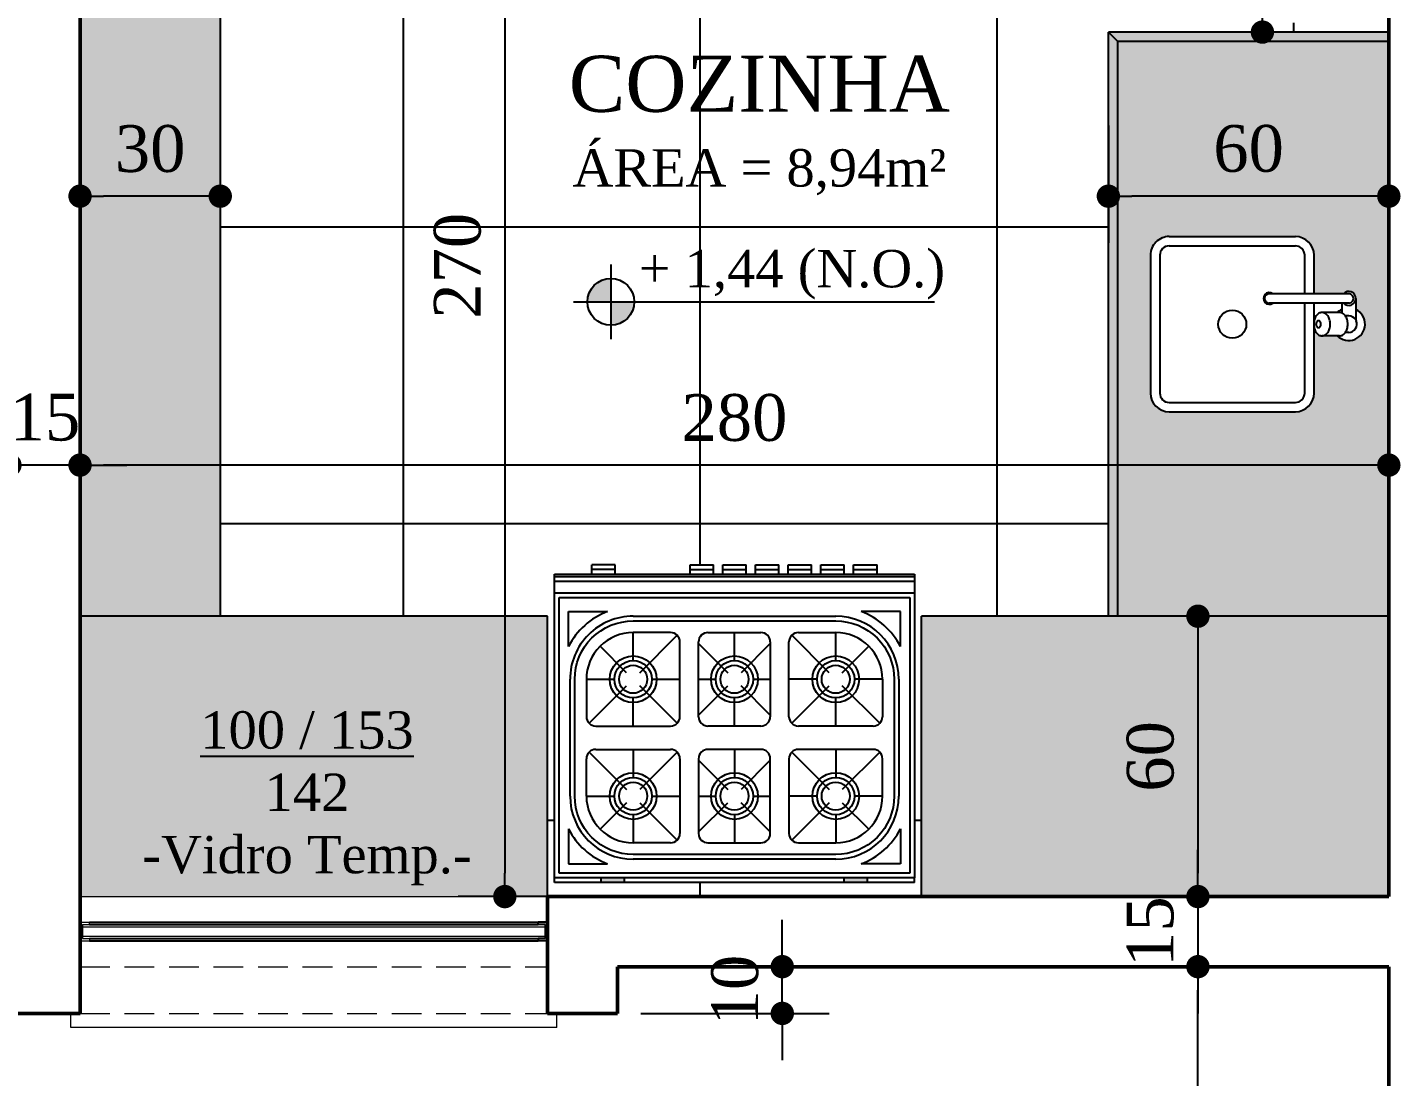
# Model space of a CAD drawing. Header units: millimetres. Extents: x 81693 to 98868, y 6565 to 11437.
# Drawn here: x 82137.5 to 82431.3, y 7737.2 to 7961.7 of the extents above; entities that cross this region are included whole.
import ezdxf

# ---------------------------------------------------------------- set-up
doc = ezdxf.new("R2010")
doc.units = ezdxf.units.MM
doc.linetypes.add('HIDDEN', pattern=[9.525, 6.35, -3.175])
for name, color, linetype, lineweight in [('Cotas', 12, 'Continuous', 5), ('Hachura', 1, 'Continuous', 9), ('Nível Fachada', 7, 'Continuous', 70), ('Parede Baixa', 5, 'Continuous', 50), ('Portas - Janelas', 2, 'Continuous', 20), ('Projeção Janela', 15, 'HIDDEN', 9)]:
    doc.layers.add(name, color=color, linetype=linetype, lineweight=lineweight)
for name, color, linetype in [('COZ', 3, 'Continuous'), ('COZINHA', 2, 'Continuous'), ('Hachuria - Moveis', 1, 'Continuous'), ('PAREDES', 5, 'Continuous'), ('Piso', 55, 'Continuous'), ('PN010', 1, 'Continuous'), ('Portas-Cotas', 2, 'Continuous'), ('Texto', 2, 'Continuous')]:
    doc.layers.add(name, color=color, linetype=linetype)
doc.styles.add('Valéria', font='romantic.ttf', dxfattribs={"height": 10})
doc.dimstyles.new('Cota - 50', dxfattribs={"dimtxt": 10, "dimasz": 5, "dimexe": 10, "dimexo": 20, "dimgap": 5, "dimtad": 1, "dimtxsty": 'Valéria', "dimblk": 'DOT', "dimcen": 0, "dimclrd": 12, "dimclre": 12, "dimclrt": 2, "dimazin": 2, "dimtfac": 1, "dimtix": 1, "dimtmove": 0, "dimatfit": 3, "dimldrblk": 'DOT', "dimfxl": 1, "dimarcsym": 0})

# ---------------------------------------------------------------- blocks, each defined once
blk = doc.blocks.new('6-PL')
at = {"layer": 'COZINHA'}
h = blk.add_hatch(color=1, dxfattribs=at)
h.dxf.hatch_style = 1
h.paths.add_polyline_path([(-69, -3), (-69, -4), (-64, -4), (-64, -3)])
h.paths.add_polyline_path([(-17, -3), (-17, -4), (-12, -4), (-12, -3)])
at = {"layer": 'COZINHA', "color": 15}
for p, q in [((-79, -3), (-69, -3)), ((-79, -3), (-79, -4)), ((-64, -3), (-17, -3)), ((-12, -3), (-2, -3)), ((-2, -3), (-2, -4)), ((-76, -7), (-67.64, -7)), ((-76, -14.51), (-76, -7)), ((-5, -7), (-13.36, -7)), ((-5, -14.51), (-5, -7)), ((-76, -53.49), (-76, -61)), ((-5, -53.49), (-5, -61)), ((-76, -61), (-67.64, -61)), ((-5, -61), (-13.36, -61)), ((-2, -67.5), (-79, -67.5)), ((-2, -68.5), (-79, -68.5))]:
    blk.add_line(p, q, dxfattribs=at)
at = {"layer": 'COZINHA', "color": 1}
for p, q in [((-79, -4), (-2, -4)), ((-78, -5), (-3, -5)), ((-78, -64), (-78, -5)), ((-69, -3), (-64, -3)), ((-69, -3), (-69, -4)), ((-64, -3), (-64, -4)), ((-17, -3), (-12, -3)), ((-17, -3), (-17, -4)), ((-12, -3), (-12, -4)), ((-3, -5), (-3, -64)), ((-62.17, -8), (-18.83, -8)), ((-62.17, -17.5), (-62.17, -11.5)), ((-54.17, -11.5), (-62.17, -11.5)), ((-34.83, -11.5), (-46.17, -11.5)), ((-40.5, -17.5), (-40.5, -11.5)), ((-26.83, -11.5), (-18.83, -11.5)), ((-18.83, -17.5), (-18.83, -11.5)), ((-63.58, -20.09), (-69.24, -14.43)), ((-60.75, -20.09), (-52.75, -12.09)), ((-52.17, -29.5), (-52.17, -13.5)), ((-48.17, -13.5), (-48.17, -29.5)), ((-48.17, -13.83), (-41.91, -20.09)), ((-32.83, -13.83), (-39.09, -20.09)), ((-32.83, -29.5), (-32.83, -13.5)), ((-28.83, -29.5), (-28.83, -13.5)), ((-20.25, -20.09), (-28.25, -12.09)), ((-17.42, -20.09), (-11.76, -14.43)), ((-75.67, -46.5), (-75.67, -21.5)), ((-72.17, -21.5), (-72.17, -29.5)), ((-72.17, -21.5), (-66.17, -21.5)), ((-71.58, -30.91), (-63.58, -22.91)), ((-52.75, -30.91), (-60.75, -22.91)), ((-58.17, -21.5), (-52.17, -21.5)), ((-44.5, -21.5), (-48.17, -21.5)), ((-48.17, -29.17), (-41.91, -22.91)), ((-32.83, -29.17), (-39.09, -22.91)), ((-32.83, -21.5), (-36.5, -21.5)), ((-22.83, -21.5), (-28.83, -21.5)), ((-28.25, -30.91), (-20.25, -22.91)), ((-9.42, -30.91), (-17.42, -22.91)), ((-8.83, -21.5), (-14.83, -21.5)), ((-8.83, -21.5), (-8.83, -29.5)), ((-5.33, -21.5), (-5.33, -46.5)), ((-62.17, -31.5), (-62.17, -25.5)), ((-40.5, -31.5), (-40.5, -25.5)), ((-18.83, -31.5), (-18.83, -25.5)), ((-70.17, -31.5), (-54.17, -31.5)), ((-46.17, -31.5), (-34.83, -31.5)), ((-10.83, -31.5), (-26.83, -31.5)), ((-71.58, -37.09), (-63.58, -45.09)), ((-70.17, -36.5), (-54.17, -36.5)), ((-62.17, -36.5), (-62.17, -42.5)), ((-52.75, -37.09), (-60.75, -45.09)), ((-46.17, -36.5), (-34.83, -36.5)), ((-40.5, -36.5), (-40.5, -42.5)), ((-28.25, -37.09), (-20.25, -45.09)), ((-10.83, -36.5), (-26.83, -36.5)), ((-18.83, -36.5), (-18.83, -42.5)), ((-9.42, -37.09), (-17.42, -45.09)), ((-72.17, -46.5), (-72.17, -38.5)), ((-52.17, -38.5), (-52.17, -54.5)), ((-48.17, -54.5), (-48.17, -38.5)), ((-48.17, -38.83), (-41.91, -45.09)), ((-32.83, -38.83), (-39.09, -45.09)), ((-32.83, -38.5), (-32.83, -54.5)), ((-28.83, -38.5), (-28.83, -54.5)), ((-8.83, -46.5), (-8.83, -38.5)), ((-72.17, -46.5), (-66.17, -46.5)), ((-58.17, -46.5), (-52.17, -46.5)), ((-44.5, -46.5), (-48.17, -46.5)), ((-32.83, -46.5), (-36.5, -46.5)), ((-22.83, -46.5), (-28.83, -46.5)), ((-8.83, -46.5), (-14.83, -46.5)), ((-63.58, -47.91), (-69.24, -53.57)), ((-60.75, -47.91), (-52.75, -55.91)), ((-48.17, -54.17), (-41.91, -47.91)), ((-32.83, -54.17), (-39.09, -47.91)), ((-20.25, -47.91), (-28.25, -55.91)), ((-17.42, -47.91), (-11.76, -53.57)), ((-62.17, -50.5), (-62.17, -56.5)), ((-40.5, -50.5), (-40.5, -56.5)), ((-18.83, -50.5), (-18.83, -56.5)), ((-54.17, -56.5), (-62.17, -56.5)), ((-34.83, -56.5), (-46.17, -56.5)), ((-26.83, -56.5), (-18.83, -56.5)), ((-18.83, -60), (-62.17, -60)), ((-3, -64), (-78, -64)), ((-66, -70), (-71, -70)), ((-59, -70), (-64, -70)), ((-52, -70), (-57, -70)), ((-45, -70), (-50, -70)), ((-38, -70), (-43, -70)), ((-31, -70), (-36, -70)), ((-15, -70), (-10, -70))]:
    blk.add_line(p, q, dxfattribs=at)
at = {"layer": 'COZINHA', "color": 2}
for p, q in [((-79, -69), (-79, -4)), ((-2, -4), (-2, -69)), ((-2, -65), (-79, -65)), ((-2, -69), (-79, -69)), ((-71, -69), (-71, -71)), ((-66, -69), (-66, -71)), ((-64, -69), (-64, -71)), ((-64, -69), (-64, -71)), ((-59, -69), (-59, -71)), ((-57, -69), (-57, -71)), ((-52, -69), (-52, -71)), ((-50, -69), (-50, -71)), ((-45, -69), (-45, -71)), ((-43, -69), (-43, -71)), ((-38, -69), (-38, -71)), ((-36, -69), (-36, -71)), ((-31, -69), (-31, -71)), ((-15, -69), (-15, -71)), ((-10, -69), (-10, -71)), ((-66, -71), (-71, -71)), ((-59, -71), (-64, -71)), ((-52, -71), (-57, -71)), ((-45, -71), (-50, -71)), ((-38, -71), (-43, -71)), ((-31, -71), (-36, -71)), ((-15, -71), (-10, -71))]:
    blk.add_line(p, q, dxfattribs=at)
at = {"layer": 'COZINHA', "color": 15}
blk.add_lwpolyline([(-62.17, -59, -0.414214), (-74.67, -46.5), (-74.67, -21.5, -0.414214), (-62.17, -9), (-18.83, -9, -0.414214), (-6.33, -21.5), (-6.33, -46.5, -0.414214), (-18.83, -59)], format="xyb", close=True, dxfattribs=at)
for centre in [(-62.17, -21.5), (-40.5, -21.5), (-18.83, -21.5), (-62.17, -46.5), (-40.5, -46.5), (-18.83, -46.5)]:
    blk.add_circle(centre, 5, dxfattribs=at)
at = {"layer": 'COZINHA', "color": 1}
for centre, radius in [((-62.17, -21.5), 4), ((-40.5, -21.5), 4), ((-18.83, -21.5), 4), ((-62.17, -21.5), 3), ((-40.5, -21.5), 3), ((-18.83, -21.5), 3), ((-62.17, -46.5), 4), ((-62.17, -46.5), 3), ((-40.5, -46.5), 4), ((-40.5, -46.5), 3), ((-18.83, -46.5), 4), ((-18.83, -46.5), 3)]:
    blk.add_circle(centre, radius, dxfattribs=at)
at = {"layer": 'COZINHA', "color": 15}
for centre, start, end in [((-62.17, -21.5), 110.6935, 153.1857), ((-18.83, -21.5), 26.8143, 69.3065), ((-62.17, -46.5), 206.8143, 249.3065), ((-18.83, -46.5), 290.6935, 333.1857)]:
    blk.add_arc(centre, 15.5, start, end, dxfattribs=at)
at = {"layer": 'COZINHA', "color": 1}
for centre, radius, start, end in [((-62.17, -21.5), 13.5, 90, 180), ((-18.83, -21.5), 13.5, 0, 90), ((-62.17, -21.5), 10, 90, 180), ((-54.17, -13.5), 2, 0, 90), ((-46.17, -13.5), 2, 90, 180), ((-34.83, -13.5), 2, 0, 90), ((-26.83, -13.5), 2, 90, 180), ((-18.83, -21.5), 10, 0, 90), ((-70.17, -29.5), 2, 180, 270), ((-54.17, -29.5), 2, 270, 0), ((-46.17, -29.5), 2, 180, 270), ((-34.83, -29.5), 2, 270, 0), ((-26.83, -29.5), 2, 180, 270), ((-10.83, -29.5), 2, 270, 0), ((-70.17, -38.5), 2, 90, 180), ((-54.17, -38.5), 2, 0, 90), ((-46.17, -38.5), 2, 90, 180), ((-34.83, -38.5), 2, 0, 90), ((-26.83, -38.5), 2, 90, 180), ((-10.83, -38.5), 2, 0, 90), ((-62.17, -46.5), 13.5, 180, 270), ((-62.17, -46.5), 10, 180, 270), ((-18.83, -46.5), 13.5, 270, 0), ((-18.83, -46.5), 10, 270, 0), ((-54.17, -54.5), 2, 270, 0), ((-46.17, -54.5), 2, 180, 270), ((-34.83, -54.5), 2, 270, 0), ((-26.83, -54.5), 2, 180, 270)]:
    blk.add_arc(centre, radius, start, end, dxfattribs=at)
blk = doc.blocks.new('Fogão 6 Planta 04')
at = {"layer": 'PAREDES', "xscale": -1}
blk.add_blockref('6-PL', (340.76, 314.37), dxfattribs=at)
blk = doc.blocks.new('Pia Bancada Planta 01')
at = {"layer": 'COZ', "color": 2}
for p, q in [((0.435, 0.1875), (0.165, 0.1875)), ((0.125, 0.1475), (0.125, 0.0074)), ((0.145, 0.1475), (0.145, -0.045)), ((0.435, 0.1675), (0.165, 0.1675)), ((0.455, -0.1475), (0.455, 0.1475)), ((0.475, -0.1475), (0.475, 0.1475)), ((0.0509, 0.0175), (0.0579, 0.0175)), ((0.0705, 0.025), (0.1081, 0.025)), ((0.0359, -0.055), (0.0359, -0.0115)), ((0.0509, -0.0175), (0.0579, -0.0175)), ((0.0659, -0.045), (0.0659, -0.0241)), ((0.0705, -0.025), (0.1081, -0.025)), ((0.125, -0.0074), (0.125, -0.045)), ((0.0509, -0.045), (0.2209, -0.045)), ((0.0509, -0.065), (0.2209, -0.065)), ((0.125, -0.065), (0.125, -0.1475)), ((0.145, -0.065), (0.145, -0.1475)), ((0.435, -0.1675), (0.165, -0.1675)), ((0.435, -0.1875), (0.165, -0.1875))]:
    blk.add_line(p, q, dxfattribs=at)
blk.add_lwpolyline([(0.0705, 0.025, 0.133256), (0.0641, 0.0233, 0.106756), (0.058, 0.0177, 0.082828), (0.0543, 0.0099, 0.071352), (0.0528, 0, 0.071352), (0.0543, -0.0099, 0.082828), (0.058, -0.0177, 0.106756), (0.0641, -0.0233, 0.133256), (0.0705, -0.025, 0.133256)], format="xyb", dxfattribs=at)
for points in [[(0.1081, -0.025, 0.133256), (0.1145, -0.0233, 0.106756), (0.1206, -0.0177, 0.082828), (0.1244, -0.0099, 0.071352), (0.1258, 0, 0.071352), (0.1244, 0.0099, 0.082828), (0.1206, 0.0177, 0.106756), (0.1145, 0.0233, 0.133256), (0.1081, 0.025, 0.133256), (0.1017, 0.0233, 0.106756), (0.0956, 0.0177, 0.082828), (0.0919, 0.0099, 0.071352), (0.0904, 0, 0.071352), (0.0919, -0.0099, 0.082828), (0.0956, -0.0177, 0.106756), (0.1017, -0.0233, 0.133256)], [(0.1156, 0.0075, 0.133256), (0.1137, 0.007, 0.106756), (0.1119, 0.0053, 0.082828), (0.1107, 0.003, 0.071352), (0.1103, 0, 0.071352), (0.1107, -0.003, 0.082828), (0.1119, -0.0053, 0.106756), (0.1137, -0.007, 0.133256), (0.1156, -0.0075, 0.133256), (0.1175, -0.007, 0.106756), (0.1194, -0.0053, 0.082828), (0.1205, -0.003, 0.071352), (0.1209, 0, 0.071352), (0.1205, 0.003, 0.082828), (0.1194, 0.0053, 0.106756), (0.1175, 0.007, 0.133256)]]:
    blk.add_lwpolyline(points, format="xyb", close=True, dxfattribs=at)
blk.add_circle((0.3, 0), 0.03, dxfattribs=at)
for centre, radius, start, end in [((0.165, 0.1475), 0.04, 90, 180), ((0.435, 0.1475), 0.04, 0, 90), ((0.165, 0.1475), 0.02, 90, 180), ((0.435, 0.1475), 0.02, 0, 90), ((0.0509, 0), 0.035, 45.5847, 244.6231), ((0.0509, 0), 0.0175, 90, 204.62), ((0.0259, -0.0115), 0.01, 0, 24.62), ((0.0509, 0), 0.0175, 211.0027, 270), ((0.0509, 0), 0.035, 295.3769, 314.4153), ((0.0509, -0.055), 0.015, 41.8103, 318.1897), ((0.0509, -0.055), 0.01, 90.0002, 270.0002), ((0.2209, -0.055), 0.0125, 233.1301, 126.8699), ((0.2209, -0.055), 0.01, 270.0001, 90.0001), ((0.165, -0.1475), 0.04, 180, 270), ((0.165, -0.1475), 0.02, 180, 270), ((0.435, -0.1475), 0.04, 270, 0), ((0.435, -0.1475), 0.02, 270, 360)]:
    blk.add_arc(centre, radius, start, end, dxfattribs=at)
blk = doc.blocks.new('_Dot')
at = {"color": 0, "linetype": 'ByBlock', "lineweight": -2}
blk.add_line((-0.5, 0), (-1, 0), dxfattribs=at)
at = {"color": 0, "linetype": 'ByBlock', "const_width": 0.5}
blk.add_lwpolyline([(-0.25, 0, 1), (0.25, 0, 1)], format="xyb", close=True, dxfattribs=at)
blk = doc.blocks.new('*D482')
at = {"layer": 'Cotas', "color": 12, "lineweight": -2, "transparency": 16777216}
for p, q in [((82148.79, 7855.7), (82148.79, 7878.04)), ((82428.79, 7855.7), (82428.79, 7878.04)), ((82423.79, 7868.04), (82153.79, 7868.04))]:
    blk.add_line(p, q, dxfattribs=at)
at = {"layer": 'Defpoints', "color": 0, "transparency": 16777216}
for p in [(82148.79, 7868.04), (82148.79, 7835.7), (82428.79, 7835.7)]:
    blk.add_point(p, dxfattribs=at)
at = {"layer": 'Cotas', "color": 12, "lineweight": -2, "transparency": 16777216, "xscale": 5, "yscale": 5, "zscale": 5, "rotation": 180}
blk.add_blockref('_Dot', (82148.79, 7868.04), dxfattribs=at)
at = {"layer": 'Cotas', "color": 12, "lineweight": -2, "transparency": 16777216, "xscale": 5, "yscale": 5, "zscale": 5}
blk.add_blockref('_Dot', (82428.79, 7868.04), dxfattribs=at)
at = {"layer": 'Cotas', "color": 2, "transparency": 16777216, "insert": (82288.79, 7878.15), "char_height": 10, "attachment_point": 5, "style": 'Valéria'}
blk.add_mtext('280', dxfattribs=at)
blk = doc.blocks.new('*D488')
at = {"layer": 'Cotas', "color": 12, "lineweight": -2, "transparency": 16777216}
for p, q in [((82368.79, 7940.7), (82368.79, 7915.59)), ((82428.79, 7940.7), (82428.79, 7915.59)), ((82423.79, 7925.59), (82373.79, 7925.59))]:
    blk.add_line(p, q, dxfattribs=at)
at = {"layer": 'Defpoints', "color": 0, "transparency": 16777216}
for p in [(82368.79, 7960.7), (82428.79, 7960.7), (82368.79, 7925.59)]:
    blk.add_point(p, dxfattribs=at)
at = {"layer": 'Cotas', "color": 12, "lineweight": -2, "transparency": 16777216, "xscale": 5, "yscale": 5, "zscale": 5, "rotation": 180}
blk.add_blockref('_Dot', (82368.79, 7925.59), dxfattribs=at)
at = {"layer": 'Cotas', "color": 12, "lineweight": -2, "transparency": 16777216, "xscale": 5, "yscale": 5, "zscale": 5}
blk.add_blockref('_Dot', (82428.79, 7925.59), dxfattribs=at)
at = {"layer": 'Cotas', "color": 2, "transparency": 16777216, "insert": (82398.79, 7935.74), "char_height": 10, "attachment_point": 5, "style": 'Valéria'}
blk.add_mtext('60', dxfattribs=at)
blk = doc.blocks.new('*D489')
at = {"layer": 'Cotas', "color": 12, "lineweight": -2, "transparency": 16777216}
for p, q in [((82133.79, 7855.7), (82133.79, 7878.04)), ((82148.79, 7855.7), (82148.79, 7878.04)), ((82128.79, 7868.04), (82123.79, 7868.04)), ((82148.79, 7868.04), (82133.79, 7868.04)), ((82153.79, 7868.04), (82158.79, 7868.04))]:
    blk.add_line(p, q, dxfattribs=at)
at = {"layer": 'Defpoints', "color": 0, "transparency": 16777216}
for p in [(82133.79, 7868.04), (82133.79, 7835.7), (82148.79, 7835.7)]:
    blk.add_point(p, dxfattribs=at)
at = {"layer": 'Cotas', "color": 12, "lineweight": -2, "transparency": 16777216, "xscale": 5, "yscale": 5, "zscale": 5}
blk.add_blockref('_Dot', (82133.79, 7868.04), dxfattribs=at)
at = {"layer": 'Cotas', "color": 12, "lineweight": -2, "transparency": 16777216, "xscale": 5, "yscale": 5, "zscale": 5, "rotation": 180}
blk.add_blockref('_Dot', (82148.79, 7868.04), dxfattribs=at)
at = {"layer": 'Cotas', "color": 2, "transparency": 16777216, "insert": (82141.29, 7878.23), "char_height": 10, "attachment_point": 5, "style": 'Valéria'}
blk.add_mtext('15', dxfattribs=at)
blk = doc.blocks.new('*D520')
at = {"layer": 'Cotas', "color": 12, "lineweight": -2, "transparency": 16777216}
for p, q in [((82258.79, 8045.7), (82229.67, 8045.7)), ((82239.67, 8040.7), (82239.67, 7780.7)), ((82258.79, 7775.7), (82229.67, 7775.7))]:
    blk.add_line(p, q, dxfattribs=at)
at = {"layer": 'Defpoints', "color": 0, "transparency": 16777216}
for p in [(82278.79, 8045.7), (82239.67, 7775.7), (82278.79, 7775.7)]:
    blk.add_point(p, dxfattribs=at)
at = {"layer": 'Cotas', "color": 12, "lineweight": -2, "transparency": 16777216, "xscale": 5, "yscale": 5, "zscale": 5}
for p, rotation in [((82239.67, 8045.7), 90), ((82239.67, 7775.7), 270)]:
    blk.add_blockref('_Dot', p, dxfattribs=dict(at, rotation=rotation))
at = {"layer": 'Cotas', "color": 2, "transparency": 16777216, "insert": (82229.56, 7910.7), "char_height": 10, "attachment_point": 5, "rotation": 90, "style": 'Valéria'}
blk.add_mtext('270', dxfattribs=at)
blk = doc.blocks.new('*D522')
at = {"layer": 'Cotas', "color": 12, "lineweight": -2, "transparency": 16777216}
for p, q in [((82408.79, 7760.7), (82377.95, 7760.7)), ((82387.95, 7685.7), (82387.95, 7755.7)), ((82408.79, 7680.7), (82377.95, 7680.7))]:
    blk.add_line(p, q, dxfattribs=at)
at = {"layer": 'Defpoints', "color": 0, "transparency": 16777216}
for p in [(82387.95, 7760.7), (82428.79, 7760.7), (82428.79, 7680.7)]:
    blk.add_point(p, dxfattribs=at)
at = {"layer": 'Cotas', "color": 12, "lineweight": -2, "transparency": 16777216, "xscale": 5, "yscale": 5, "zscale": 5}
for p, rotation in [((82387.95, 7760.7), 90), ((82387.95, 7680.7), 270)]:
    blk.add_blockref('_Dot', p, dxfattribs=dict(at, rotation=rotation))
at = {"layer": 'Cotas', "color": 2, "transparency": 16777216, "insert": (82377.84, 7720.7), "char_height": 10, "attachment_point": 5, "rotation": 90, "style": 'Valéria'}
blk.add_mtext('80', dxfattribs=at)
blk = doc.blocks.new('*D523')
at = {"layer": 'Cotas', "color": 12, "lineweight": -2, "transparency": 16777216}
for p, q in [((82408.79, 7835.7), (82377.95, 7835.7)), ((82387.95, 7830.7), (82387.95, 7780.7)), ((82408.79, 7775.7), (82377.95, 7775.7))]:
    blk.add_line(p, q, dxfattribs=at)
at = {"layer": 'Defpoints', "color": 0, "transparency": 16777216}
for p in [(82428.79, 7835.7), (82387.95, 7775.7), (82428.79, 7775.7)]:
    blk.add_point(p, dxfattribs=at)
at = {"layer": 'Cotas', "color": 12, "lineweight": -2, "transparency": 16777216, "xscale": 5, "yscale": 5, "zscale": 5}
for p, rotation in [((82387.95, 7835.7), 90), ((82387.95, 7775.7), 270)]:
    blk.add_blockref('_Dot', p, dxfattribs=dict(at, rotation=rotation))
at = {"layer": 'Cotas', "color": 2, "transparency": 16777216, "insert": (82377.8, 7805.7), "char_height": 10, "attachment_point": 5, "rotation": 90, "style": 'Valéria'}
blk.add_mtext('60', dxfattribs=at)
blk = doc.blocks.new('*D418')
at = {"layer": 'Defpoints', "color": 0, "transparency": 16777216}
for p in [(82401.74, 8045.7), (82428.79, 8045.7), (82428.79, 7960.7)]:
    blk.add_point(p, dxfattribs=at)
at = {"layer": 'Piso', "color": 12, "lineweight": -2, "transparency": 16777216}
for p, q in [((82408.79, 8045.7), (82391.74, 8045.7)), ((82401.74, 7965.7), (82401.74, 8040.7)), ((82408.79, 7960.7), (82391.74, 7960.7))]:
    blk.add_line(p, q, dxfattribs=at)
at = {"layer": 'Piso', "color": 12, "lineweight": -2, "transparency": 16777216, "xscale": 5, "yscale": 5, "zscale": 5}
for p, rotation in [((82401.74, 8045.7), 90), ((82401.74, 7960.7), 270)]:
    blk.add_blockref('_Dot', p, dxfattribs=dict(at, rotation=rotation))
at = {"layer": 'Piso', "color": 2, "transparency": 16777216, "insert": (82391.55, 8003.2), "char_height": 10, "attachment_point": 5, "rotation": 90, "style": 'Valéria'}
blk.add_mtext('85', dxfattribs=at)
blk = doc.blocks.new('*D425')
at = {"layer": 'Defpoints', "color": 0, "transparency": 16777216}
for p in [(82148.79, 7960.7), (82178.79, 7960.7), (82148.79, 7925.59)]:
    blk.add_point(p, dxfattribs=at)
at = {"layer": 'Piso', "color": 12, "lineweight": -2, "transparency": 16777216}
for p, q in [((82148.79, 7940.7), (82148.79, 7915.59)), ((82178.79, 7940.7), (82178.79, 7915.59)), ((82173.79, 7925.59), (82153.79, 7925.59))]:
    blk.add_line(p, q, dxfattribs=at)
at = {"layer": 'Piso', "color": 12, "lineweight": -2, "transparency": 16777216, "xscale": 5, "yscale": 5, "zscale": 5, "rotation": 180}
blk.add_blockref('_Dot', (82148.79, 7925.59), dxfattribs=at)
at = {"layer": 'Piso', "color": 12, "lineweight": -2, "transparency": 16777216, "xscale": 5, "yscale": 5, "zscale": 5}
blk.add_blockref('_Dot', (82178.79, 7925.59), dxfattribs=at)
at = {"layer": 'Piso', "color": 2, "transparency": 16777216, "insert": (82163.79, 7935.71), "char_height": 10, "attachment_point": 5, "style": 'Valéria'}
blk.add_mtext('30', dxfattribs=at)
blk = doc.blocks.new('*D436')
at = {"layer": 'Defpoints', "color": 0, "transparency": 16777216}
for p in [(82428.79, 7775.7), (82387.95, 7760.7), (82428.79, 7760.7)]:
    blk.add_point(p, dxfattribs=at)
at = {"layer": 'Piso', "color": 12, "lineweight": -2, "transparency": 16777216}
for p, q in [((82387.95, 7780.7), (82387.95, 7785.7)), ((82408.79, 7775.7), (82377.95, 7775.7)), ((82387.95, 7775.7), (82387.95, 7760.7)), ((82408.79, 7760.7), (82377.95, 7760.7)), ((82387.95, 7755.7), (82387.95, 7750.7))]:
    blk.add_line(p, q, dxfattribs=at)
at = {"layer": 'Piso', "color": 12, "lineweight": -2, "transparency": 16777216, "xscale": 5, "yscale": 5, "zscale": 5}
for p, rotation in [((82387.95, 7775.7), 270), ((82387.95, 7760.7), 90)]:
    blk.add_blockref('_Dot', p, dxfattribs=dict(at, rotation=rotation))
at = {"layer": 'Piso', "color": 2, "transparency": 16777216, "insert": (82377.76, 7768.2), "char_height": 10, "attachment_point": 5, "rotation": 90, "style": 'Valéria'}
blk.add_mtext('15', dxfattribs=at)
blk = doc.blocks.new('*D437')
at = {"layer": 'Defpoints', "color": 0, "transparency": 16777216}
for p in [(82248.79, 7760.7), (82299.03, 7760.7), (82248.79, 7750.7)]:
    blk.add_point(p, dxfattribs=at)
at = {"layer": 'Piso', "color": 12, "lineweight": -2, "transparency": 16777216}
for p, q in [((82299.03, 7765.7), (82299.03, 7770.7)), ((82268.79, 7760.7), (82309.03, 7760.7)), ((82299.03, 7750.7), (82299.03, 7760.7)), ((82268.79, 7750.7), (82309.03, 7750.7)), ((82299.03, 7745.7), (82299.03, 7740.7))]:
    blk.add_line(p, q, dxfattribs=at)
at = {"layer": 'Piso', "color": 12, "lineweight": -2, "transparency": 16777216, "xscale": 5, "yscale": 5, "zscale": 5}
for p, rotation in [((82299.03, 7760.7), 270), ((82299.03, 7750.7), 90)]:
    blk.add_blockref('_Dot', p, dxfattribs=dict(at, rotation=rotation))
at = {"layer": 'Piso', "color": 2, "transparency": 16777216, "insert": (82288.92, 7755.7), "char_height": 10, "attachment_point": 5, "rotation": 90, "style": 'Valéria'}
blk.add_mtext('10', dxfattribs=at)

msp = doc.modelspace()

# ---------------------------------------------------------------- hatches: boundary and pattern name
at = {"layer": 'Hachura', "transparency": 33554687}
h = msp.add_hatch(dxfattribs=at)
h.set_pattern_fill('TEXTURED', color=55, scale=40, angle=270, pattern_type=2)
h.set_pattern_definition([(270, (18927.636, 2873.72), (30.4, -17.6), [1.6, -26.8, 1.2, -11.6, 2.4, -28.4]), (275, (18942.036, 2891.72), (31.091029, -15.750172), [3.2, -26.8, 2.4, -11.6, 4.8, -28.4]), (280, (18944.036, 2881.32), (38.045905, -10.756818), [2.8, -6.8, 3.6, -21.2, 2, -26.4]), (285, (18947.636, 2888.52), (35.95474, -9.000928), [5.6, -6.8, 6, -21.2, 4.4, -26.4]), (290, (18931.236, 2885.319), (29.4635005, -17.796127), [3.2, -22, 2.8, -16.4, 2, -12.8]), (295, (18925.636, 2879.719), (29.1611353, -19.944628), [4.4, -22, 5.6, -16.4, 4.8, -12.8]), (300, (18928.836, 2873.72), (33.873582, 2.929234), [2, -13.2, 1.6, -19.6, 1.2, -26]), (305, (18914.436, 2891.72), (39.684009, -2.976477), [4.4, -13.2, 3.2, -19.6, 2.4, -26]), (310, (18937.636, 2884.919), (28.849381, -4.5114556), [1.6, -17.6, 1.2, -11.2, 3.2, -20.4]), (315, (18923.236, 2884.92), (39.315137, 8.202439), [3.2, -17.6, 2.4, -11.2, 6, -20.4]), (320, (18923.236, 2878.92), (31.431133, 10.699715), [0.8, -14.8, 2, -24.4, 2.4, -12.4]), (330, (18926.036, 2877.72), (29.827688, 13.263071), [2, -16.4, 0.8, -19.2, 1.6, -14.8]), (335, (18926.036, 2892.12), (41.609064, 9.726552), [4.4, -16.4, 1.6, -19.2, 3.2, -14.8]), (340, (18921.236, 2882.119), (28.744913, 14.652303), [1.2, -7.6, 2.4, -12.8, 1.6, -17.6]), (345, (18917.636, 2896.52), (31.085492, 31.011162), [2.4, -7.6, 4.8, -12.8, 3.2, -17.6]), (350, (18944.836, 2880.12), (21.962593, 27.808713), [2.8, -17.6, 1.2, -20.8, 2.4, -19.6]), (355, (18916.036, 2876.52), (19.76909, 33.203359), [5.6, -17.6, 2.4, -20.8, 4.8, -19.6]), (0, (18927.636, 2877.72), (14.8, 35.2), [2.4, -12.4, 1.6, -24.4, 0.8, -24.8]), (5, (18942.036, 2892.12), (26.021003, 37.611001), [4.8, -12.4, 1.6, -24.4, 1.6, -24.8]), (10, (18940.036, 2884.12), (19.352705, 33.062861), [2.8, -15.6, 2.4, -12.8, 2.8, -29.2]), (15, (18947.236, 2876.92), (16.397444, 34.623746), [5.6, -15.6, 4.8, -12.8, 5.6, -29.2]), (20, (18917.236, 2886.92), (10.892152, 32.058712), [3.2, -10.4, 1.6, -21.2, 2.4, -23.2]), (25, (18917.236, 2865.32), (8.056603, 32.886033), [6, -10.4, 3.2, -21.2, 4.8, -23.2]), (30, (18922.036, 2897.72), (3.798969, 38.219993), [2, -26.8, 2.4, -12.4, 2.8, -16.4]), (35, (18925.636, 2894.12), (1.337493, 43.419478), [4.4, -26.8, 4.8, -12.4, 5.6, -16.4]), (40, (18913.236, 2888.919), (9.502144, 37.214369), [1.2, -8.8, 1.6, -17.2, 3.2, -22.4]), (45, (18916.836, 2885.32), (6.22254, 42.992092), [2.4, -8.8, 3.2, -17.2, 6, -22.4]), (50, (18945.236, 2900.919), (-4.560758, 29.4129135), [2.4, -14.4, 2.8, -12.4, 1.6, -16.8]), (55, (18920.036, 2884.92), (-10.055855, 30.968367), [4.8, -14.4, 5.6, -12.4, 3.2, -16.8]), (60, (18910.836, 2867.72), (-16.102301, 27.309996), [1.6, -11.2, 3.2, -24.8, 2.8, -22.8]), (65, (18932.836, 2871.32), (-13.856973, 35.59079), [3.2, -11.2, 6, -24.8, 5.6, -22.8]), (70, (18933.236, 2894.12), (-21.657159, 31.720143), [2.4, -16.8, 2, -15.2, 1.6, -24.4]), (75, (18918.836, 2897.72), (-26.884924, 34.120974), [4.8, -16.8, 4.4, -15.2, 3.2, -24.4]), (80, (18923.636, 2891.72), (-22.549755, 28.75254), [3.6, -13.2, 2.4, -18, 3.2, -17.6]), (85, (18941.636, 2873.72), (-32.142497, 27.305308), [4.4, -13.2, 4.8, -18, 5.2, -17.6])])
h.paths.add_polyline_path([(82428.7927, 7960.6965), (82368.7927, 7960.6965), (82370.7927, 7958.6965), (82428.7927, 7958.6965)])
h.paths.add_polyline_path([(82370.7927, 7958.6965), (82368.7927, 7960.6965), (82368.7927, 7835.6965), (82370.7927, 7835.6965)])
h.paths.add_polyline_path([(82428.7927, 7958.6965), (82370.7927, 7958.6965), (82370.7927, 7835.6965), (82428.7927, 7835.6965)])
h.paths.add_polyline_path([(82381.7927, 7916.9465), (82408.7927, 7916.9465, -0.41421356), (82412.7927, 7912.9465), (82412.7927, 7904.6965), (82419.0851, 7904.6965, -0.68850026), (82421.7031, 7903.6965), (82421.7031, 7901.3588, -1.18164887), (82417.7536, 7895.6965), (82414.4808, 7895.6965, -0.13325615), (82413.8387, 7895.8707, -0.10675627), (82413.2308, 7896.4287, -0.08282753), (82412.8551, 7897.2061, -0.01797676), (82412.7927, 7897.4516), (82412.7927, 7883.4465, -0.41421356), (82408.7927, 7879.4465), (82381.7927, 7879.4465, -0.41421356), (82377.7927, 7883.4465), (82377.7927, 7912.9465, -0.41421356)], flags=16)
h.paths.add_polyline_path([(82418.7031, 7900.6094, 0.09339581), (82418.2408, 7900.6965), (82417.7536, 7900.6965, -0.08326219), (82418.7031, 7901.3588)], flags=0)
h.paths.add_polyline_path([(82398.2927, 7898.1965, -1), (82392.2927, 7898.1965, -1)], flags=0)
h.paths.add_polyline_path([(82413.5382, 7898.8942, -0.13325615), (82413.7308, 7898.9465, -0.13325615), (82413.9234, 7898.8942, -0.10675627), (82414.1058, 7898.7268, -0.08282753), (82414.2185, 7898.4936, -0.07135175), (82414.2611, 7898.1965, -0.10652658), (82414.1611, 7897.7625, -0.15501042), (82413.9234, 7897.4988, -0.13325615), (82413.7308, 7897.4465, -0.13325615), (82413.5382, 7897.4988, -0.10675627), (82413.3558, 7897.6662, -0.08282753), (82413.2431, 7897.8994, -0.07135175), (82413.2005, 7898.1965, -0.10652658), (82413.3006, 7898.6305, -0.15501042)], flags=0)
h.paths.add_polyline_path([(82428.7927, 7835.6965), (82328.7927, 7835.6965), (82328.7927, 7775.6965), (82428.7927, 7775.6965)])
h.paths.add_polyline_path([(82248.7927, 7835.6965), (82148.7927, 7835.6965), (82148.7927, 7775.6965), (82248.7927, 7775.6965)])
h.paths.add_polyline_path([(82178.7927, 8165.6965), (82148.7927, 8165.6965), (82148.7927, 7835.6965), (82178.7927, 7835.6965)])
h.paths.add_polyline_path([(82160.8414, 7775.8275), (82233.8592, 7775.8275), (82233.8592, 7819.8196), (82160.8414, 7819.8196)], flags=24)
h.paths.add_polyline_path([(82153.7409, 7925.0031), (82173.5338, 7925.0031), (82173.5338, 7946.5563), (82153.7409, 7946.5563)], flags=24)
at = {"layer": 'Piso'}
h = msp.add_hatch(dxfattribs=at)
h.set_pattern_fill('ANSI37', color=256, scale=20, angle=45)
h.set_pattern_definition([(90, (18908.436, 2902.52), (-63.5, 1e-14), []), (180, (18908.436, 2902.52), (-1e-14, -63.5), [])])
h.paths.add_polyline_path([(82428.7927, 8045.6965), (82263.7927, 8045.6965), (82263.7927, 8070.6965), (82263.7927, 8074.0821, -0.16978208), (82261.3052, 8080.1965), (82261.3052, 8081.1965), (82263.7927, 8081.1965), (82263.7927, 8165.6965), (82178.7927, 8165.6965), (82178.7927, 7835.6965), (82248.7927, 7835.6965), (82248.7927, 7775.6965), (82328.7927, 7775.6965), (82328.7927, 7835.6965), (82368.7927, 7835.6965), (82368.7927, 7960.6965), (82428.7927, 7960.6965)])
h.paths.add_polyline_path([(82347.2927, 8036.9817), (82344.2927, 8036.9817), (82344.2927, 8033.6965), (82342.2927, 8033.6965), (82342.2927, 8038.6965), (82345.2927, 8038.6965), (82347.2927, 8038.6791), (82347.2927, 8041.6965), (82348.2927, 8043.6965), (82351.2927, 8043.6965), (82351.2927, 8038.6965), (82354.2927, 8038.6965), (82354.2927, 8043.6965), (82424.7927, 8043.6965), (82424.7927, 8038.6965), (82426.7927, 8038.6965), (82426.7927, 7967.6965), (82424.7927, 7967.6965), (82424.7927, 7962.6965), (82415.7927, 7962.6965), (82354.2927, 7962.6965), (82354.2927, 7967.6965), (82351.2927, 7967.6965), (82351.2927, 7962.6965), (82348.2927, 7962.6965), (82347.2927, 7964.6965)], flags=16)
h.paths.add_polyline_path([(82267.3515, 7902.9769, -1), (82257.3515, 7902.9769, -1)], flags=16)
h.paths.add_polyline_path([(82319.2927, 7846.6965), (82319.2927, 7844.6965), (82327.2927, 7844.6965), (82327.2927, 7779.6965), (82327.2927, 7778.6965), (82317.2927, 7778.6965), (82312.2927, 7778.6965), (82265.2927, 7778.6965), (82260.2927, 7778.6965), (82250.2927, 7778.6965), (82250.2927, 7779.6965), (82250.2927, 7844.6965), (82258.2927, 7844.6965), (82258.2927, 7846.6965), (82263.2927, 7846.6965), (82263.2927, 7844.6965), (82279.2927, 7844.6965), (82279.2927, 7846.6965), (82284.2927, 7846.6965), (82284.2927, 7844.6965), (82286.2927, 7844.6965), (82286.2927, 7846.6965), (82291.2927, 7846.6965), (82291.2927, 7844.6965), (82293.2927, 7844.6965), (82293.2927, 7846.6965), (82298.2927, 7846.6965), (82298.2927, 7844.6965), (82300.2927, 7844.6965), (82300.2927, 7846.6965), (82305.2927, 7846.6965), (82305.2927, 7844.6965), (82307.2927, 7844.6965), (82307.2927, 7846.6965), (82312.2927, 7846.6965), (82312.2927, 7844.6965), (82314.2927, 7844.6965), (82314.2927, 7846.6965)], flags=16)
h.paths.add_polyline_path([(82326.2927, 7839.6965), (82326.2927, 7780.6965), (82251.2927, 7780.6965), (82251.2927, 7839.6965)], flags=0)
h.paths.add_polyline_path([(82324.2927, 7836.6965), (82324.2927, 7829.1886, 0.18756107), (82315.9366, 7836.6965)], flags=0)
h.paths.add_polyline_path([(82323.9593, 7822.1965), (82323.9593, 7797.1965, -0.41421356), (82310.4593, 7783.6965), (82267.126, 7783.6965, -0.41421356), (82253.626, 7797.1965), (82253.626, 7822.1965, -0.41421356), (82267.126, 7835.6965), (82310.4593, 7835.6965, -0.41421356)], flags=0)
h.paths.add_polyline_path([(82322.9593, 7822.1965), (82322.9593, 7797.1965, -0.41421356), (82310.4593, 7784.6965), (82267.126, 7784.6965, -0.41421356), (82254.626, 7797.1965), (82254.626, 7822.1965, -0.41421356), (82267.126, 7834.6965), (82310.4593, 7834.6965, -0.41421356)], flags=0)
h.paths.add_polyline_path([(82320.4593, 7822.1965), (82320.4593, 7814.1965, -0.41421356), (82318.4593, 7812.1965), (82302.4593, 7812.1965, -0.41421356), (82300.4593, 7814.1965), (82300.4593, 7830.1965, -0.41421356), (82302.4593, 7832.1965), (82310.4593, 7832.1965, -0.41421356)], flags=0)
h.paths.add_polyline_path([(82315.4593, 7822.1965, -1), (82305.4593, 7822.1965, -1)], flags=0)
h.paths.add_polyline_path([(82314.4593, 7822.1965, -1), (82306.4593, 7822.1965, -1)], flags=0)
h.paths.add_polyline_path([(82313.4593, 7822.1965, -1), (82307.4593, 7822.1965, -1)], flags=0)
h.paths.add_polyline_path([(82296.4593, 7830.1965), (82296.4593, 7814.1965, -0.41421356), (82294.4593, 7812.1965), (82283.126, 7812.1965, -0.41421356), (82281.126, 7814.1965), (82281.126, 7830.1965, -0.41421356), (82283.126, 7832.1965), (82294.4593, 7832.1965, -0.41421356)], flags=0)
h.paths.add_polyline_path([(82293.7927, 7822.1965, -1), (82283.7927, 7822.1965, -1)], flags=0)
h.paths.add_polyline_path([(82292.7927, 7822.1965, -1), (82284.7927, 7822.1965, -1)], flags=0)
h.paths.add_polyline_path([(82291.7927, 7822.1965, -1), (82285.7927, 7822.1965, -1)], flags=0)
h.paths.add_polyline_path([(82277.126, 7830.1965), (82277.126, 7814.1965, -0.41421356), (82275.126, 7812.1965), (82259.126, 7812.1965, -0.41421356), (82257.126, 7814.1965), (82257.126, 7822.1965, -0.41421356), (82267.126, 7832.1965), (82275.126, 7832.1965, -0.41421356)], flags=0)
h.paths.add_polyline_path([(82272.126, 7822.1965, -1), (82262.126, 7822.1965, -1)], flags=0)
h.paths.add_polyline_path([(82271.126, 7822.1965, -1), (82263.126, 7822.1965, -1)], flags=0)
h.paths.add_polyline_path([(82270.126, 7822.1965, -1), (82264.126, 7822.1965, -1)], flags=0)
h.paths.add_polyline_path([(82261.6488, 7836.6965, 0.18756107), (82253.2927, 7829.1886), (82253.2927, 7836.6965)], flags=0)
h.paths.add_polyline_path([(82318.4593, 7807.1965, -0.41421356), (82320.4593, 7805.1965), (82320.4593, 7797.1965, -0.41421356), (82310.4593, 7787.1965), (82302.4593, 7787.1965, -0.41421356), (82300.4593, 7789.1965), (82300.4593, 7805.1965, -0.41421356), (82302.4593, 7807.1965)], flags=0)
h.paths.add_polyline_path([(82315.4593, 7797.1965, -1), (82305.4593, 7797.1965, -1)], flags=0)
h.paths.add_polyline_path([(82314.4593, 7797.1965, -1), (82306.4593, 7797.1965, -1)], flags=0)
h.paths.add_polyline_path([(82313.4593, 7797.1965, -1), (82307.4593, 7797.1965, -1)], flags=0)
h.paths.add_polyline_path([(82296.4593, 7805.1965), (82296.4593, 7789.1965, -0.41421356), (82294.4593, 7787.1965), (82283.126, 7787.1965, -0.41421356), (82281.126, 7789.1965), (82281.126, 7805.1965, -0.41421356), (82283.126, 7807.1965), (82294.4593, 7807.1965, -0.41421356)], flags=0)
h.paths.add_polyline_path([(82293.7927, 7797.1965, -1), (82283.7927, 7797.1965, -1)], flags=0)
h.paths.add_polyline_path([(82292.7927, 7797.1965, -1), (82284.7927, 7797.1965, -1)], flags=0)
h.paths.add_polyline_path([(82291.7927, 7797.1965, -1), (82285.7927, 7797.1965, -1)], flags=0)
h.paths.add_polyline_path([(82277.126, 7805.1965), (82277.126, 7789.1965, -0.41421356), (82275.126, 7787.1965), (82267.126, 7787.1965, -0.41421356), (82257.126, 7797.1965), (82257.126, 7805.1965, -0.41421356), (82259.126, 7807.1965), (82275.126, 7807.1965, -0.41421356)], flags=0)
h.paths.add_polyline_path([(82272.126, 7797.1965, -1), (82262.126, 7797.1965, -1)], flags=0)
h.paths.add_polyline_path([(82271.126, 7797.1965, -1), (82263.126, 7797.1965, -1)], flags=0)
h.paths.add_polyline_path([(82270.126, 7797.1965, -1), (82264.126, 7797.1965, -1)], flags=0)
h.paths.add_polyline_path([(82324.2927, 7790.2044), (82324.2927, 7782.6965), (82315.9366, 7782.6965, 0.18756107)], flags=0)
h.paths.add_polyline_path([(82253.2927, 7790.2044, 0.18756107), (82261.6488, 7782.6965), (82253.2927, 7782.6965)], flags=0)
h.paths.add_polyline_path([(82200.7132, 8099.232), (82200.7132, 8126.4213), (82179.1599, 8126.4213), (82179.1599, 8099.232)], flags=24)
h.paths.add_polyline_path([(82275.1536, 7867.4504), (82302.343, 7867.4504), (82302.343, 7889.0037), (82275.1536, 7889.0037)], flags=24)
h.paths.add_polyline_path([(82200.7132, 8042.9302), (82200.7132, 8062.7231), (82179.1599, 8062.7231), (82179.1599, 8042.9302)], flags=24)
h.paths.add_polyline_path([(82200.7791, 7995.9868), (82227.9684, 7995.9868), (82227.9684, 8017.5401), (82200.7791, 8017.5401)], flags=24)
h.paths.add_polyline_path([(82200.7132, 7995.5781), (82200.7132, 8015.371), (82179.1599, 8015.371), (82179.1599, 7995.5781)], flags=24)
h.paths.add_polyline_path([(82240.2577, 8136.4583), (82240.2577, 8163.6477), (82218.7044, 8163.6477), (82218.7044, 8136.4583)], flags=24)
h.paths.add_polyline_path([(82240.2577, 8042.9302), (82240.2577, 8062.7231), (82218.7044, 8062.7231), (82218.7044, 8042.9302)], flags=24)
h.paths.add_polyline_path([(82300.0015, 7995.9868), (82327.1909, 7995.9868), (82327.1909, 8017.5401), (82300.0015, 8017.5401)], flags=24)
h.paths.add_polyline_path([(82240.2577, 7897.0574), (82240.2577, 7924.2468), (82218.7044, 7924.2468), (82218.7044, 7897.0574)], flags=24)
h.paths.add_polyline_path([(82200.7132, 8160.1566), (82200.7132, 8179.9495), (82179.1599, 8179.9495), (82179.1599, 8160.1566)], flags=9)
h.paths.add_polyline_path([(82261.0264, 7995.9868), (82280.8193, 7995.9868), (82280.8193, 8017.5401), (82261.0264, 8017.5401)], flags=24)
h.paths.add_polyline_path([(82402.3352, 7993.3518), (82402.3352, 8013.1447), (82380.782, 8013.1447), (82380.782, 7993.3518)], flags=8)
h.paths.add_polyline_path([(82265.96, 7901.4443), (82334.1493, 7901.4443), (82334.1493, 7918.6869), (82265.96, 7918.6869)], flags=24)
h.paths.add_polyline_path([(82251.0466, 7919.4544), (82336.9106, 7919.4544), (82336.9106, 7962.5556), (82251.0466, 7962.5556)], flags=24)
at = {"layer": 'Portas - Janelas'}
h = msp.add_hatch(color=256, dxfattribs=at)
edge = h.paths.add_edge_path()
edge.add_arc((82262.3515, 7902.9769), 5, 90, 180)
edge.add_line((82257.3515, 7902.9769), (82262.3515, 7902.9769))
edge.add_line((82262.3515, 7902.9769), (82262.3515, 7907.9769))
edge = h.paths.add_edge_path()
edge.add_arc((82262.3515, 7902.9769), 5, 270, 360)
edge.add_line((82267.3515, 7902.9769), (82262.3515, 7902.9769))
edge.add_line((82262.3515, 7902.9769), (82262.3515, 7897.9769))

# ---------------------------------------------------------------- linework, layer by layer
at = {"layer": 'Hachura'}
for p, q in [((82148.7927, 7770.1965), (82150.7927, 7770.1965)), ((82149.2927, 7769.6965), (82149.2927, 7766.6965)), ((82149.2927, 7769.6965), (82150.7927, 7769.6965)), ((82150.7927, 7769.6965), (82150.7927, 7770.1965)), ((82149.2927, 7769.1965), (82248.2927, 7769.1965)), ((82149.2927, 7767.1965), (82248.2927, 7767.1965)), ((82148.7927, 7766.1965), (82150.7927, 7766.1965)), ((82149.2927, 7766.6965), (82150.7927, 7766.6965)), ((82150.7927, 7766.6965), (82150.7927, 7766.1965))]:
    msp.add_line(p, q, dxfattribs=at)
at = {"layer": 'Hachuria - Moveis'}
for p, q in [((82246.7927, 7769.6965), (82246.7927, 7770.1965)), ((82248.7927, 7770.1965), (82246.7927, 7770.1965)), ((82248.2927, 7769.6965), (82246.7927, 7769.6965)), ((82248.2927, 7769.6965), (82248.2927, 7766.6965)), ((82248.2927, 7766.6965), (82246.7927, 7766.6965)), ((82246.7927, 7766.6965), (82246.7927, 7766.1965)), ((82248.7927, 7766.1965), (82246.7927, 7766.1965))]:
    msp.add_line(p, q, dxfattribs=at)
msp.add_circle((82262.3515, 7902.9769), 5, dxfattribs=at)
at = {"layer": 'Parede Baixa'}
for p, q in [((82148.7927, 8165.6965), (82148.7927, 7750.6965)), ((82428.7927, 7775.6965), (82428.7927, 8045.6965)), ((82428.7927, 7775.6965), (82248.7927, 7775.6965)), ((82248.7927, 7775.6965), (82248.7927, 7750.6965)), ((82428.7927, 7760.6965), (82263.7927, 7760.6965)), ((82263.7927, 7750.6965), (82263.7927, 7760.6965)), ((82428.7927, 7760.6965), (82428.7927, 7680.6965)), ((82148.7927, 7750.6965), (82133.7927, 7750.6965)), ((82263.7927, 7750.6965), (82248.7927, 7750.6965))]:
    msp.add_line(p, q, dxfattribs=at)
at = {"layer": 'Piso'}
for p, q in [((82150.7927, 7770.1965), (82246.7927, 7770.1965)), ((82150.7927, 7769.6965), (82246.7927, 7769.6965)), ((82150.7927, 7766.6965), (82246.7927, 7766.6965)), ((82150.7927, 7766.1965), (82246.7927, 7766.1965))]:
    msp.add_line(p, q, dxfattribs=at)
at = {"layer": 'PN010'}
for p, q in [((82368.7927, 7960.6965), (82370.7927, 7958.6965)), ((82370.7927, 7835.6965), (82370.7927, 7958.6965)), ((82428.7927, 7958.6965), (82370.7927, 7958.6965)), ((82262.3515, 7910.9769), (82262.3515, 7894.9769)), ((82254.3515, 7902.9769), (82331.5813, 7902.9769))]:
    msp.add_line(p, q, dxfattribs=at)
at = {"layer": 'Portas - Janelas'}
for p, q in [((82148.7927, 7775.6965), (82248.7927, 7775.6965)), ((82146.7927, 7747.6965), (82146.7927, 7750.6965)), ((82250.7927, 7747.6965), (82250.7927, 7750.6965)), ((82250.7927, 7747.6965), (82146.7927, 7747.6965))]:
    msp.add_line(p, q, dxfattribs=at)
at = {"layer": 'Portas-Cotas'}
for p, q in [((82178.7927, 8165.6965), (82178.7927, 7835.6965)), ((82368.7927, 7835.6965), (82368.7927, 7960.6965)), ((82428.7927, 7960.6965), (82368.7927, 7960.6965)), ((82248.7927, 7835.6965), (82148.7927, 7835.6965)), ((82248.7927, 7775.6965), (82248.7927, 7835.6965)), ((82428.7927, 7835.6965), (82328.7927, 7835.6965)), ((82328.7927, 7775.6965), (82328.7927, 7835.6965))]:
    msp.add_line(p, q, dxfattribs=at)
at = {"layer": 'Projeção Janela'}
for p, q in [((82148.7927, 7760.6965), (82248.7927, 7760.6965)), ((82148.7927, 7750.6965), (82248.7927, 7750.6965))]:
    msp.add_line(p, q, dxfattribs=at)

# ---------------------------------------------------------------- block references
at = {"layer": 'Nível Fachada', "xscale": 100, "yscale": 100, "zscale": 100, "rotation": 180}
msp.add_blockref('Pia Bancada Planta 01', (82425.2927, 7898.1965), dxfattribs=at)
at = {"layer": 'Parede Baixa', "xscale": -1, "rotation": 180}
msp.add_blockref('Fogão 6 Planta 04', (81907.5301, 8090.0714), dxfattribs=at)

# ---------------------------------------------------------------- texts
at = {"layer": 'Portas-Cotas', "insert": (82294.1295, 7955.6503), "char_height": 12, "attachment_point": 2, "style": 'Valéria'}
msp.add_mtext('COZINHA\\P{\\H0.6667x;ÁREA = 8,94m²}', dxfattribs=at)
at = {"layer": 'Portas-Cotas', "insert": (82122.3444, 7815.3581), "char_height": 8, "attachment_point": 1, "style": 'Valéria'}
msp.add_mtext_dynamic_manual_height_columns('\\pxqc;{\\L100 / 153\\P}142\\P-Vidro Temp.-', width=150, gutter_width=50, heights=[0], dxfattribs=at)
at = {"layer": 'Texto', "insert": (82268.315, 7914.0834), "char_height": 8, "attachment_point": 1, "style": 'Valéria'}
msp.add_mtext('+ 1,44 (N.O.)', dxfattribs=at)

# ---------------------------------------------------------------- dimensions: what is measured, and where the dimension line sits
at = {"layer": 'Cotas'}
for base, p1, p2, picture, middle in [((82239.666, 7775.6965), (82278.7927, 8045.6965), (82278.7927, 7775.6965), '*D520', (82229.555, 7910.6965)), ((82387.9515, 7775.6965), (82428.7927, 7835.6965), (82428.7927, 7775.6965), '*D523', (82377.8036, 7805.6965)), ((82387.9515, 7760.6965), (82428.7927, 7680.6965), (82428.7927, 7760.6965), '*D522', (82377.8406, 7720.6965))]:
    dim = msp.add_linear_dim(base=base, p1=p1, p2=p2, angle=90, dimstyle='Cota - 50', dxfattribs=at)
    dim.commit()
    dim.dimension.update_dxf_attribs({"geometry": picture, "text_midpoint": middle})
for base, p1, p2, picture, middle in [((82368.7927, 7925.5948), (82428.7927, 7960.6965), (82368.7927, 7960.6965), '*D488', (82398.7927, 7935.7427)), ((82133.7927, 7868.0421), (82148.7927, 7835.6965), (82133.7927, 7835.6965), '*D489', (82141.2927, 7878.2345)), ((82148.7927, 7868.0421), (82428.7927, 7835.6965), (82148.7927, 7835.6965), '*D482', (82288.7927, 7878.1531))]:
    dim = msp.add_linear_dim(base=base, p1=p1, p2=p2, dimstyle='Cota - 50', dxfattribs=at)
    dim.commit()
    dim.dimension.update_dxf_attribs({"geometry": picture, "text_midpoint": middle})
at = {"layer": 'Piso'}
for base, p1, p2, picture, middle in [((82401.7435, 8045.6965), (82428.7927, 7960.6965), (82428.7927, 8045.6965), '*D418', (82391.5512, 8003.1965)), ((82387.9515, 7760.6965), (82428.7927, 7775.6965), (82428.7927, 7760.6965), '*D436', (82377.7592, 7768.1965)), ((82299.0319, 7760.6965), (82248.7927, 7750.6965), (82248.7927, 7760.6965), '*D437', (82288.921, 7755.6965))]:
    dim = msp.add_linear_dim(base=base, p1=p1, p2=p2, angle=90, dimstyle='Cota - 50', override={"dimfxl": 25.4}, dxfattribs=at)
    dim.commit()
    dim.dimension.update_dxf_attribs({"geometry": picture, "text_midpoint": middle})
dim = msp.add_linear_dim(base=(82148.7927, 7925.5948), p1=(82178.7927, 7960.6965), p2=(82148.7927, 7960.6965), dimstyle='Cota - 50', override={"dimfxl": 25.4}, dxfattribs=at)
dim.commit()
dim.dimension.update_dxf_attribs({"geometry": '*D425', "text_midpoint": (82163.7927, 7935.7058)})

doc.saveas('drawing.dxf')
